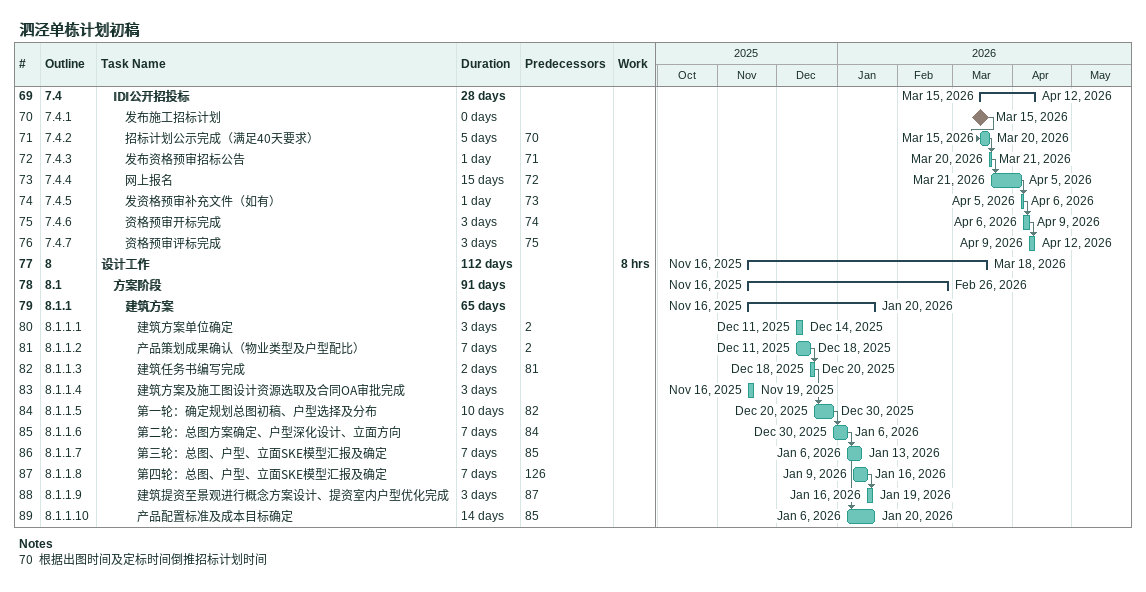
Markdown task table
泗泾单栋计划初稿

| ID | WBS | Task | Duration | Start | Finish | Predecessors | Work (h) |
|---|---|---|---|---|---|---|---|
| 69 | 7.4 | **IDI公开招投标** | 28d | 2026-03-15 | 2026-04-12 |  |  |
| 70 | 7.4.1 | 发布施工招标计划 | 0d | 2026-03-15 | 2026-03-15 |  |  |
| 71 | 7.4.2 | 招标计划公示完成（满足40天要求） | 5d | 2026-03-15 | 2026-03-20 | 70 |  |
| 72 | 7.4.3 | 发布资格预审招标公告 | 1d | 2026-03-20 | 2026-03-21 | 71 |  |
| 73 | 7.4.4 | 网上报名 | 15d | 2026-03-21 | 2026-04-05 | 72 |  |
| 74 | 7.4.5 | 发资格预审补充文件（如有） | 1d | 2026-04-05 | 2026-04-06 | 73 |  |
| 75 | 7.4.6 | 资格预审开标完成 | 3d | 2026-04-06 | 2026-04-09 | 74 |  |
| 76 | 7.4.7 | 资格预审评标完成 | 3d | 2026-04-09 | 2026-04-12 | 75 |  |
| 77 | 8 | **设计工作** | 112d | 2025-11-16 | 2026-03-18 |  | 8 |
| 78 | 8.1 | **方案阶段** | 91d | 2025-11-16 | 2026-02-26 |  |  |
| 79 | 8.1.1 | **建筑方案** | 65d | 2025-11-16 | 2026-01-20 |  |  |
| 80 | 8.1.1.1 | 建筑方案单位确定 | 3d | 2025-12-11 | 2025-12-14 | 2 |  |
| 81 | 8.1.1.2 | 产品策划成果确认（物业类型及户型配比） | 7d | 2025-12-11 | 2025-12-18 | 2 |  |
| 82 | 8.1.1.3 | 建筑任务书编写完成 | 2d | 2025-12-18 | 2025-12-20 | 81 |  |
| 83 | 8.1.1.4 | 建筑方案及施工图设计资源选取及合同OA审批完成 | 3d | 2025-11-16 | 2025-11-19 |  |  |
| 84 | 8.1.1.5 | 第一轮：确定规划总图初稿、户型选择及分布 | 10d | 2025-12-20 | 2025-12-30 | 82 |  |
| 85 | 8.1.1.6 | 第二轮：总图方案确定、户型深化设计、立面方向 | 7d | 2025-12-30 | 2026-01-06 | 84 |  |
| 86 | 8.1.1.7 | 第三轮：总图、户型、立面SKE模型汇报及确定 | 7d | 2026-01-06 | 2026-01-13 | 85 |  |
| 87 | 8.1.1.8 | 第四轮：总图、户型、立面SKE模型汇报及确定 | 7d | 2026-01-09 | 2026-01-16 | 126 |  |
| 88 | 8.1.1.9 | 建筑提资至景观进行概念方案设计、提资室内户型优化完成 | 3d | 2026-01-16 | 2026-01-19 | 87 |  |
| 89 | 8.1.1.10 | 产品配置标准及成本目标确定 | 14d | 2026-01-06 | 2026-01-20 | 85 |  |

Notes
- 70: 根据出图时间及定标时间倒推招标计划时间
